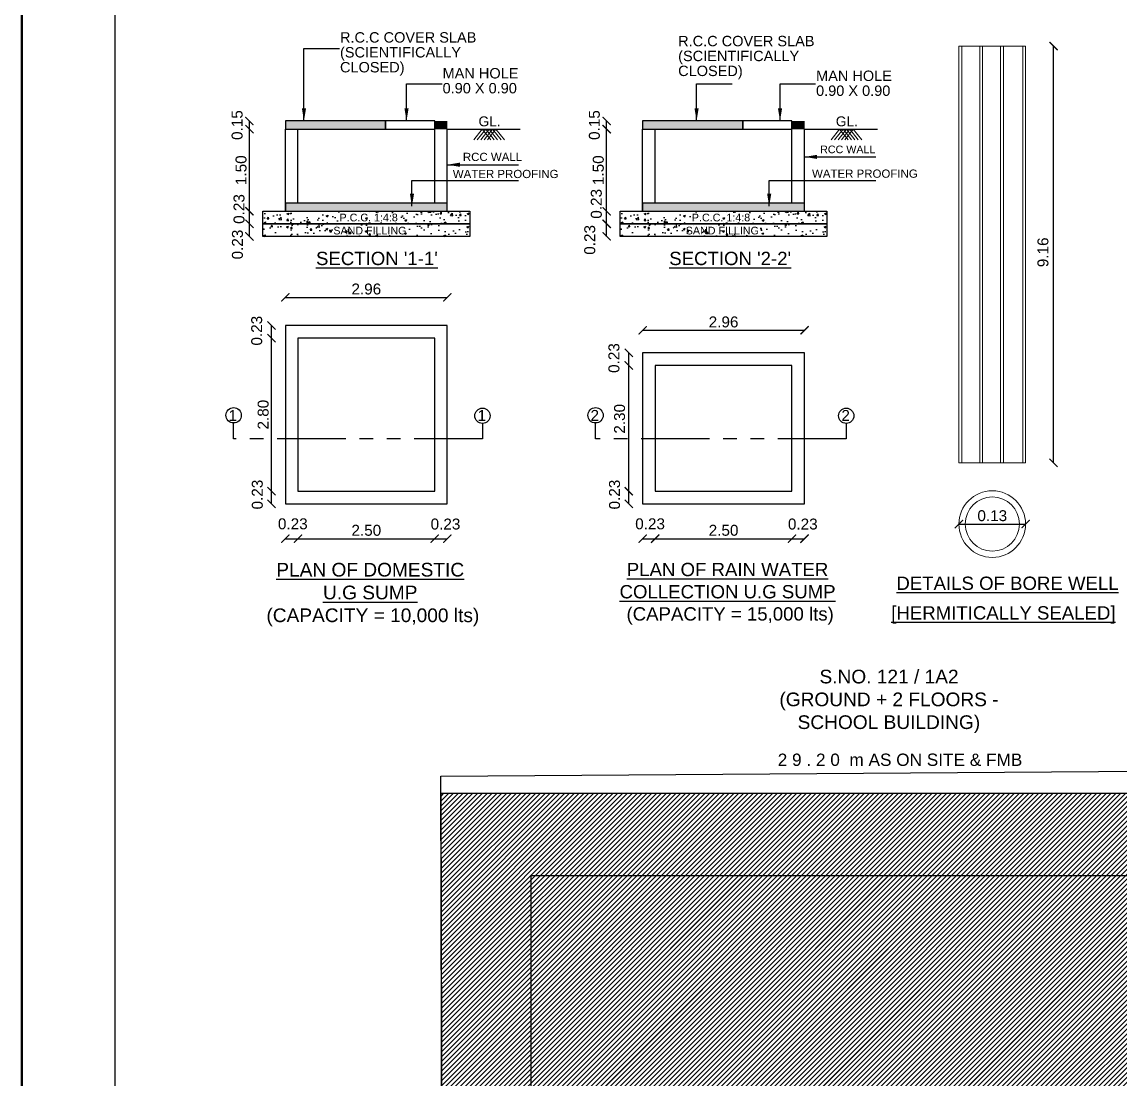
# Model space of a CAD drawing. Header units: metres. Extents: x 2130 to 3135, y 5414 to 5819.
# Drawn here: x 2773.05 to 2793.12, y 5627.74 to 5647.07 of the extents above; entities that cross this region are included whole.
import ezdxf
from ezdxf.enums import TextEntityAlignment as Align

# ---------------------------------------------------------------- set-up
doc = ezdxf.new("R2010")
doc.units = ezdxf.units.M
doc.header["$MEASUREMENT"] = 0
doc.header["$PDMODE"] = 34
doc.linetypes.add('CONTINU', pattern=[0])
doc.linetypes.add('PHANTOM', pattern=[2.5, 1.25, -0.25, 0.25, -0.25, 0.25, -0.25])
doc.layers.get('0').update_dxf_attribs({"lineweight": 18})
doc.layers.get('Defpoints').update_dxf_attribs({"lineweight": 18})
for name, color, linetype in [('Boundary', 6, 'Continuous'), ('DETAILS', 7, 'Continuous'), ('DIM', 8, 'Continuous'), ('PATTA', 3, 'Continuous'), ('TITLE', 7, 'Continuous'), ('TX', 4, 'Continuous'), ('WALL', 2, 'Continuous'), ('WIN', 5, 'Continuous')]:
    doc.layers.add(name, color=color, linetype=linetype)
doc.layers.add('FLOOR-STILT', color=7, linetype='Continuous', lineweight=50)
doc.layers.add('text', color=7, linetype='Continuous', lineweight=25)
doc.styles.add('A1', font='arial.ttf')
doc.styles.add('DIM', font='sanss___.ttf')
doc.styles.add('R', font='arial.ttf')
doc.styles.add('R1', font='arial.ttf')
doc.styles.get("Standard").update_dxf_attribs({"font": 'arial.ttf'})
doc.dimstyles.new('DIM-CMDA', dxfattribs={"dimtxt": 0.2, "dimasz": 0.15, "dimexe": 0.05, "dimexo": 0.0625, "dimgap": 0.05, "dimtad": 1, "dimzin": 1, "dimdsep": 46, "dimtxsty": 'R1', "dimblk": 'ARCHTICK', "dimcen": 0.09, "dimse1": 1, "dimse2": 1, "dimclrd": 8, "dimclre": 8, "dimadec": 0, "dimazin": 0, "dimtm": 1e-09, "dimtfac": 1, "dimtofl": 0, "dimtmove": 2, "dimatfit": 3, "dimfxl": 0, "dimtolj": 1, "dimtzin": 0, "dimlwd": -1, "dimlwe": -1, "dimarcsym": 0})
doc.dimstyles.new('outer dim', dxfattribs={"dimtxt": 0.23, "dimasz": 0.15, "dimexe": 0.15, "dimexo": 0.15, "dimgap": 0, "dimtad": 1, "dimzin": 3, "dimdsep": 46, "dimtxsty": 'Standard', "dimblk": 'ARCHTICK', "dimcen": 0, "dimdle": 0.15, "dimse1": 1, "dimse2": 1, "dimclrd": 8, "dimclre": 8, "dimclrt": 3, "dimadec": 0, "dimazin": 0, "dimtfac": 0.75, "dimtofl": 0, "dimtmove": 2, "dimatfit": 3, "dimfxl": 0, "dimtolj": 2, "dimtzin": 0, "dimlwd": -1, "dimlwe": -1, "dimarcsym": 0})

# ---------------------------------------------------------------- blocks, each defined once
blk = doc.blocks.new('_ArchTick')
at = {"color": 0, "linetype": 'ByBlock', "const_width": 0.15}
blk.add_lwpolyline([(-0.5, -0.5), (0.5, 0.5)], dxfattribs=at)
blk = doc.blocks.new('A$C180C1202')
at = {"color": 0}
for p, q in [((0.386, 0.486), (0, 0)), ((0.542, 0.486), (0.156, 0)), ((0.698, 0.486), (0.312, 0)), ((0.386, 0.486), (0.771, 0)), ((0.854, 0.486), (0.468, 0)), ((0.542, 0.486), (0.927, 0)), ((1.01, 0.486), (0.624, 0)), ((0.698, 0.486), (1.083, 0)), ((0.854, 0.486), (1.24, 0)), ((1.01, 0.486), (1.396, 0))]:
    blk.add_line(p, q, dxfattribs=at)
blk = doc.blocks.new('*D61')
at = {"layer": 'Defpoints', "color": 0}
for p in [(2777.863, 5638.738), (2778.093, 5638.738), (2778.093, 5637.621)]:
    blk.add_point(p, dxfattribs=at)
at = {"layer": 'DETAILS', "color": 8}
blk.add_line((2777.863, 5637.621), (2778.093, 5637.621), dxfattribs=at)
at = {"layer": 'DETAILS', "color": 8, "xscale": 0.15, "yscale": 0.15, "zscale": 0.15, "rotation": 180}
blk.add_blockref('_ArchTick', (2777.863, 5637.621), dxfattribs=at)
at = {"layer": 'DETAILS', "color": 8, "xscale": 0.15, "yscale": 0.15, "zscale": 0.15}
blk.add_blockref('_ArchTick', (2778.093, 5637.621), dxfattribs=at)
at = {"layer": 'DETAILS', "color": 0, "insert": (2777.999, 5637.891), "char_height": 0.2, "attachment_point": 5, "style": 'R1'}
blk.add_mtext('\\A1;0.23', dxfattribs=at)
blk = doc.blocks.new('*D62')
at = {"layer": 'Defpoints', "color": 0}
for p in [(2780.593, 5638.784), (2780.823, 5638.75), (2780.823, 5637.621)]:
    blk.add_point(p, dxfattribs=at)
at = {"layer": 'DETAILS', "color": 8}
blk.add_line((2780.593, 5637.621), (2780.823, 5637.621), dxfattribs=at)
at = {"layer": 'DETAILS', "color": 8, "xscale": 0.15, "yscale": 0.15, "zscale": 0.15, "rotation": 180}
blk.add_blockref('_ArchTick', (2780.593, 5637.621), dxfattribs=at)
at = {"layer": 'DETAILS', "color": 8, "xscale": 0.15, "yscale": 0.15, "zscale": 0.15}
blk.add_blockref('_ArchTick', (2780.823, 5637.621), dxfattribs=at)
at = {"layer": 'DETAILS', "color": 0, "insert": (2780.79, 5637.887), "char_height": 0.2, "attachment_point": 5, "style": 'R1'}
blk.add_mtext('\\A1;0.23', dxfattribs=at)
blk = doc.blocks.new('*D63')
at = {"layer": 'Defpoints', "color": 0}
for p in [(2777.61, 5638.488), (2778.467, 5638.488), (2778.467, 5638.258)]:
    blk.add_point(p, dxfattribs=at)
at = {"layer": 'DETAILS', "color": 8}
blk.add_line((2777.61, 5638.258), (2777.61, 5638.488), dxfattribs=at)
at = {"layer": 'DETAILS', "color": 8, "xscale": 0.15, "yscale": 0.15, "zscale": 0.15}
for p, rotation in [((2777.61, 5638.488), 90), ((2777.61, 5638.258), 270)]:
    blk.add_blockref('_ArchTick', p, dxfattribs=dict(at, rotation=rotation))
at = {"layer": 'DETAILS', "color": 0, "insert": (2777.351, 5638.427), "char_height": 0.2, "attachment_point": 5, "rotation": 90, "style": 'R1'}
blk.add_mtext('\\A1;0.23', dxfattribs=at)
blk = doc.blocks.new('*D64')
at = {"layer": 'Defpoints', "color": 0}
for p in [(2777.61, 5641.518), (2778.843, 5641.518), (2778.838, 5641.288)]:
    blk.add_point(p, dxfattribs=at)
at = {"layer": 'DETAILS', "color": 8}
blk.add_line((2777.61, 5641.288), (2777.61, 5641.518), dxfattribs=at)
at = {"layer": 'DETAILS', "color": 8, "xscale": 0.15, "yscale": 0.15, "zscale": 0.15}
for p, rotation in [((2777.61, 5641.518), 90), ((2777.61, 5641.288), 270)]:
    blk.add_blockref('_ArchTick', p, dxfattribs=dict(at, rotation=rotation))
at = {"layer": 'DETAILS', "color": 0, "insert": (2777.34, 5641.423), "char_height": 0.2, "attachment_point": 5, "rotation": 90, "style": 'R1'}
blk.add_mtext('\\A1;0.23', dxfattribs=at)
blk = doc.blocks.new('*D522')
at = {"layer": 'Defpoints', "color": 0}
for p in [(2780.823, 5642.032), (2777.863, 5640.876), (2780.823, 5640.876)]:
    blk.add_point(p, dxfattribs=at)
at = {"layer": 'DETAILS', "color": 8}
blk.add_line((2777.863, 5642.032), (2780.823, 5642.032), dxfattribs=at)
at = {"layer": 'DETAILS', "color": 8, "xscale": 0.15, "yscale": 0.15, "zscale": 0.15, "rotation": 180}
blk.add_blockref('_ArchTick', (2777.863, 5642.032), dxfattribs=at)
at = {"layer": 'DETAILS', "color": 8, "xscale": 0.15, "yscale": 0.15, "zscale": 0.15}
blk.add_blockref('_ArchTick', (2780.823, 5642.032), dxfattribs=at)
at = {"layer": 'DETAILS', "color": 0, "insert": (2779.343, 5642.184), "char_height": 0.2, "attachment_point": 5, "style": 'R1'}
blk.add_mtext('\\A1;2.96', dxfattribs=at)
blk = doc.blocks.new('*D523')
at = {"layer": 'Defpoints', "color": 0}
for p in [(2777.206, 5643.377), (2777.453, 5643.377), (2777.453, 5643.147)]:
    blk.add_point(p, dxfattribs=at)
at = {"layer": 'DETAILS', "color": 8}
blk.add_line((2777.206, 5643.147), (2777.206, 5643.377), dxfattribs=at)
at = {"layer": 'DETAILS', "color": 8, "xscale": 0.15, "yscale": 0.15, "zscale": 0.15}
for p, rotation in [((2777.206, 5643.377), 90), ((2777.206, 5643.147), 270)]:
    blk.add_blockref('_ArchTick', p, dxfattribs=dict(at, rotation=rotation))
at = {"layer": 'DETAILS', "color": 0, "insert": (2776.988, 5642.998), "char_height": 0.2, "attachment_point": 5, "rotation": 90, "style": 'R1'}
blk.add_mtext('\\A1;0.23', dxfattribs=at)
blk = doc.blocks.new('*D524')
at = {"layer": 'Defpoints', "color": 0}
for p in [(2777.206, 5643.607), (2777.453, 5643.607), (2777.453, 5643.377)]:
    blk.add_point(p, dxfattribs=at)
at = {"layer": 'DETAILS', "color": 8}
blk.add_line((2777.206, 5643.377), (2777.206, 5643.607), dxfattribs=at)
at = {"layer": 'DETAILS', "color": 8, "xscale": 0.15, "yscale": 0.15, "zscale": 0.15}
for p, rotation in [((2777.206, 5643.607), 90), ((2777.206, 5643.377), 270)]:
    blk.add_blockref('_ArchTick', p, dxfattribs=dict(at, rotation=rotation))
at = {"layer": 'DETAILS', "color": 0, "insert": (2777.017, 5643.648), "char_height": 0.2, "attachment_point": 5, "rotation": 90, "style": 'R1'}
blk.add_mtext('\\A1;0.23', dxfattribs=at)
blk = doc.blocks.new('*D525')
at = {"layer": 'Defpoints', "color": 0}
for p in [(2777.206, 5645.107), (2777.863, 5645.107), (2777.453, 5643.607)]:
    blk.add_point(p, dxfattribs=at)
at = {"layer": 'DETAILS', "color": 8}
blk.add_line((2777.206, 5643.607), (2777.206, 5645.107), dxfattribs=at)
at = {"layer": 'DETAILS', "color": 8, "xscale": 0.15, "yscale": 0.15, "zscale": 0.15}
for p, rotation in [((2777.206, 5645.107), 90), ((2777.206, 5643.607), 270)]:
    blk.add_blockref('_ArchTick', p, dxfattribs=dict(at, rotation=rotation))
at = {"layer": 'DETAILS', "color": 0, "insert": (2777.054, 5644.357), "char_height": 0.2, "attachment_point": 5, "rotation": 90, "style": 'R1'}
blk.add_mtext('\\A1;1.50', dxfattribs=at)
blk = doc.blocks.new('*D526')
at = {"layer": 'Defpoints', "color": 0}
for p in [(2777.206, 5645.257), (2777.863, 5645.257), (2777.863, 5645.107)]:
    blk.add_point(p, dxfattribs=at)
at = {"layer": 'DETAILS', "color": 8}
blk.add_line((2777.206, 5645.107), (2777.206, 5645.257), dxfattribs=at)
at = {"layer": 'DETAILS', "color": 8, "xscale": 0.15, "yscale": 0.15, "zscale": 0.15}
for p, rotation in [((2777.206, 5645.257), 90), ((2777.206, 5645.107), 270)]:
    blk.add_blockref('_ArchTick', p, dxfattribs=dict(at, rotation=rotation))
at = {"layer": 'DETAILS', "color": 0, "insert": (2776.982, 5645.182), "char_height": 0.2, "attachment_point": 5, "rotation": 90, "style": 'R1'}
blk.add_mtext('\\A1;0.15', dxfattribs=at)
blk = doc.blocks.new('*D65')
at = {"layer": 'Defpoints', "color": 0}
for p in [(2777.61, 5641.288), (2778.684, 5641.288), (2778.684, 5638.488)]:
    blk.add_point(p, dxfattribs=at)
at = {"layer": 'DETAILS', "color": 8}
blk.add_line((2777.61, 5638.488), (2777.61, 5641.288), dxfattribs=at)
at = {"layer": 'DETAILS', "color": 8, "xscale": 0.15, "yscale": 0.15, "zscale": 0.15}
for p, rotation in [((2777.61, 5641.288), 90), ((2777.61, 5638.488), 270)]:
    blk.add_blockref('_ArchTick', p, dxfattribs=dict(at, rotation=rotation))
at = {"layer": 'DETAILS', "color": 0, "insert": (2777.458, 5639.888), "char_height": 0.2, "attachment_point": 5, "rotation": 90, "style": 'R1'}
blk.add_mtext('\\A1;2.80', dxfattribs=at)
blk = doc.blocks.new('*D66')
at = {"layer": 'Defpoints', "color": 0}
for p in [(2778.093, 5639.891), (2780.593, 5639.891), (2780.593, 5637.621)]:
    blk.add_point(p, dxfattribs=at)
at = {"layer": 'DETAILS', "color": 8}
blk.add_line((2778.093, 5637.621), (2780.593, 5637.621), dxfattribs=at)
at = {"layer": 'DETAILS', "color": 8, "xscale": 0.15, "yscale": 0.15, "zscale": 0.15, "rotation": 180}
blk.add_blockref('_ArchTick', (2778.093, 5637.621), dxfattribs=at)
at = {"layer": 'DETAILS', "color": 8, "xscale": 0.15, "yscale": 0.15, "zscale": 0.15}
blk.add_blockref('_ArchTick', (2780.593, 5637.621), dxfattribs=at)
at = {"layer": 'DETAILS', "color": 0, "insert": (2779.343, 5637.773), "char_height": 0.2, "attachment_point": 5, "style": 'R1'}
blk.add_mtext('\\A1;2.50', dxfattribs=at)
blk = doc.blocks.new('*D67')
at = {"layer": 'Defpoints', "color": 0}
for p in [(2784.393, 5638.738), (2784.623, 5638.738), (2784.623, 5637.621)]:
    blk.add_point(p, dxfattribs=at)
at = {"layer": 'DETAILS', "color": 8}
blk.add_line((2784.393, 5637.621), (2784.623, 5637.621), dxfattribs=at)
at = {"layer": 'DETAILS', "color": 8, "xscale": 0.15, "yscale": 0.15, "zscale": 0.15, "rotation": 180}
blk.add_blockref('_ArchTick', (2784.393, 5637.621), dxfattribs=at)
at = {"layer": 'DETAILS', "color": 8, "xscale": 0.15, "yscale": 0.15, "zscale": 0.15}
blk.add_blockref('_ArchTick', (2784.623, 5637.621), dxfattribs=at)
at = {"layer": 'DETAILS', "color": 0, "insert": (2784.53, 5637.891), "char_height": 0.2, "attachment_point": 5, "style": 'R1'}
blk.add_mtext('\\A1;0.23', dxfattribs=at)
blk = doc.blocks.new('*D68')
at = {"layer": 'Defpoints', "color": 0}
for p in [(2787.123, 5638.784), (2787.353, 5638.75), (2787.353, 5637.621)]:
    blk.add_point(p, dxfattribs=at)
at = {"layer": 'DETAILS', "color": 8}
blk.add_line((2787.123, 5637.621), (2787.353, 5637.621), dxfattribs=at)
at = {"layer": 'DETAILS', "color": 8, "xscale": 0.15, "yscale": 0.15, "zscale": 0.15, "rotation": 180}
blk.add_blockref('_ArchTick', (2787.123, 5637.621), dxfattribs=at)
at = {"layer": 'DETAILS', "color": 8, "xscale": 0.15, "yscale": 0.15, "zscale": 0.15}
blk.add_blockref('_ArchTick', (2787.353, 5637.621), dxfattribs=at)
at = {"layer": 'DETAILS', "color": 0, "insert": (2787.321, 5637.887), "char_height": 0.2, "attachment_point": 5, "style": 'R1'}
blk.add_mtext('\\A1;0.23', dxfattribs=at)
blk = doc.blocks.new('*D69')
at = {"layer": 'Defpoints', "color": 0}
for p in [(2784.14, 5638.488), (2784.997, 5638.488), (2784.997, 5638.258)]:
    blk.add_point(p, dxfattribs=at)
at = {"layer": 'DETAILS', "color": 8}
blk.add_line((2784.14, 5638.258), (2784.14, 5638.488), dxfattribs=at)
at = {"layer": 'DETAILS', "color": 8, "xscale": 0.15, "yscale": 0.15, "zscale": 0.15}
for p, rotation in [((2784.14, 5638.488), 90), ((2784.14, 5638.258), 270)]:
    blk.add_blockref('_ArchTick', p, dxfattribs=dict(at, rotation=rotation))
at = {"layer": 'DETAILS', "color": 0, "insert": (2783.881, 5638.427), "char_height": 0.2, "attachment_point": 5, "rotation": 90, "style": 'R1'}
blk.add_mtext('\\A1;0.23', dxfattribs=at)
blk = doc.blocks.new('*D70')
at = {"layer": 'Defpoints', "color": 0}
for p in [(2784.14, 5641.018), (2785.373, 5641.018), (2785.368, 5640.788)]:
    blk.add_point(p, dxfattribs=at)
at = {"layer": 'DETAILS', "color": 8}
blk.add_line((2784.14, 5640.788), (2784.14, 5641.018), dxfattribs=at)
at = {"layer": 'DETAILS', "color": 8, "xscale": 0.15, "yscale": 0.15, "zscale": 0.15}
for p, rotation in [((2784.14, 5641.018), 90), ((2784.14, 5640.788), 270)]:
    blk.add_blockref('_ArchTick', p, dxfattribs=dict(at, rotation=rotation))
at = {"layer": 'DETAILS', "color": 0, "insert": (2783.87, 5640.923), "char_height": 0.2, "attachment_point": 5, "rotation": 90, "style": 'R1'}
blk.add_mtext('\\A1;0.23', dxfattribs=at)
blk = doc.blocks.new('*D527')
at = {"layer": 'Defpoints', "color": 0}
for p in [(2787.353, 5641.43), (2784.393, 5640.475), (2787.353, 5640.475)]:
    blk.add_point(p, dxfattribs=at)
at = {"layer": 'DETAILS', "color": 8}
blk.add_line((2784.393, 5641.43), (2787.353, 5641.43), dxfattribs=at)
at = {"layer": 'DETAILS', "color": 8, "xscale": 0.15, "yscale": 0.15, "zscale": 0.15, "rotation": 180}
blk.add_blockref('_ArchTick', (2784.393, 5641.43), dxfattribs=at)
at = {"layer": 'DETAILS', "color": 8, "xscale": 0.15, "yscale": 0.15, "zscale": 0.15}
blk.add_blockref('_ArchTick', (2787.353, 5641.43), dxfattribs=at)
at = {"layer": 'DETAILS', "color": 0, "insert": (2785.873, 5641.582), "char_height": 0.2, "attachment_point": 5, "style": 'R1'}
blk.add_mtext('\\A1;2.96', dxfattribs=at)
blk = doc.blocks.new('*D528')
at = {"layer": 'Defpoints', "color": 0}
for p in [(2783.736, 5643.377), (2783.983, 5643.377), (2783.983, 5643.147)]:
    blk.add_point(p, dxfattribs=at)
at = {"layer": 'DETAILS', "color": 8}
blk.add_line((2783.736, 5643.147), (2783.736, 5643.377), dxfattribs=at)
at = {"layer": 'DETAILS', "color": 8, "xscale": 0.15, "yscale": 0.15, "zscale": 0.15}
for p, rotation in [((2783.736, 5643.377), 90), ((2783.736, 5643.147), 270)]:
    blk.add_blockref('_ArchTick', p, dxfattribs=dict(at, rotation=rotation))
at = {"layer": 'DETAILS', "color": 0, "insert": (2783.428, 5643.083), "char_height": 0.2, "attachment_point": 5, "rotation": 90, "style": 'R1'}
blk.add_mtext('\\A1;0.23', dxfattribs=at)
blk = doc.blocks.new('*D529')
at = {"layer": 'Defpoints', "color": 0}
for p in [(2783.736, 5643.607), (2783.983, 5643.607), (2783.983, 5643.377)]:
    blk.add_point(p, dxfattribs=at)
at = {"layer": 'DETAILS', "color": 8}
blk.add_line((2783.736, 5643.377), (2783.736, 5643.607), dxfattribs=at)
at = {"layer": 'DETAILS', "color": 8, "xscale": 0.15, "yscale": 0.15, "zscale": 0.15}
for p, rotation in [((2783.736, 5643.607), 90), ((2783.736, 5643.377), 270)]:
    blk.add_blockref('_ArchTick', p, dxfattribs=dict(at, rotation=rotation))
at = {"layer": 'DETAILS', "color": 0, "insert": (2783.548, 5643.742), "char_height": 0.2, "attachment_point": 5, "rotation": 90, "style": 'R1'}
blk.add_mtext('\\A1;0.23', dxfattribs=at)
blk = doc.blocks.new('*D530')
at = {"layer": 'Defpoints', "color": 0}
for p in [(2783.736, 5645.107), (2784.393, 5645.107), (2783.983, 5643.607)]:
    blk.add_point(p, dxfattribs=at)
at = {"layer": 'DETAILS', "color": 8}
blk.add_line((2783.736, 5643.607), (2783.736, 5645.107), dxfattribs=at)
at = {"layer": 'DETAILS', "color": 8, "xscale": 0.15, "yscale": 0.15, "zscale": 0.15}
for p, rotation in [((2783.736, 5645.107), 90), ((2783.736, 5643.607), 270)]:
    blk.add_blockref('_ArchTick', p, dxfattribs=dict(at, rotation=rotation))
at = {"layer": 'DETAILS', "color": 0, "insert": (2783.584, 5644.357), "char_height": 0.2, "attachment_point": 5, "rotation": 90, "style": 'R1'}
blk.add_mtext('\\A1;1.50', dxfattribs=at)
blk = doc.blocks.new('*D531')
at = {"layer": 'Defpoints', "color": 0}
for p in [(2783.736, 5645.257), (2784.393, 5645.257), (2784.393, 5645.107)]:
    blk.add_point(p, dxfattribs=at)
at = {"layer": 'DETAILS', "color": 8}
blk.add_line((2783.736, 5645.107), (2783.736, 5645.257), dxfattribs=at)
at = {"layer": 'DETAILS', "color": 8, "xscale": 0.15, "yscale": 0.15, "zscale": 0.15}
for p, rotation in [((2783.736, 5645.257), 90), ((2783.736, 5645.107), 270)]:
    blk.add_blockref('_ArchTick', p, dxfattribs=dict(at, rotation=rotation))
at = {"layer": 'DETAILS', "color": 0, "insert": (2783.512, 5645.182), "char_height": 0.2, "attachment_point": 5, "rotation": 90, "style": 'R1'}
blk.add_mtext('\\A1;0.15', dxfattribs=at)
blk = doc.blocks.new('*D71')
at = {"layer": 'Defpoints', "color": 0}
for p in [(2784.14, 5640.788), (2785.214, 5640.788), (2785.214, 5638.488)]:
    blk.add_point(p, dxfattribs=at)
at = {"layer": 'DETAILS', "color": 8}
blk.add_line((2784.14, 5638.488), (2784.14, 5640.788), dxfattribs=at)
at = {"layer": 'DETAILS', "color": 8, "xscale": 0.15, "yscale": 0.15, "zscale": 0.15}
for p, rotation in [((2784.14, 5640.788), 90), ((2784.14, 5638.488), 270)]:
    blk.add_blockref('_ArchTick', p, dxfattribs=dict(at, rotation=rotation))
at = {"layer": 'DETAILS', "color": 0, "insert": (2783.973, 5639.812), "char_height": 0.2, "attachment_point": 5, "rotation": 90, "style": 'R1'}
blk.add_mtext('\\A1;2.30', dxfattribs=at)
blk = doc.blocks.new('*D72')
at = {"layer": 'Defpoints', "color": 0}
for p in [(2784.623, 5639.891), (2787.123, 5639.891), (2787.123, 5637.621)]:
    blk.add_point(p, dxfattribs=at)
at = {"layer": 'DETAILS', "color": 8}
blk.add_line((2784.623, 5637.621), (2787.123, 5637.621), dxfattribs=at)
at = {"layer": 'DETAILS', "color": 8, "xscale": 0.15, "yscale": 0.15, "zscale": 0.15, "rotation": 180}
blk.add_blockref('_ArchTick', (2784.623, 5637.621), dxfattribs=at)
at = {"layer": 'DETAILS', "color": 8, "xscale": 0.15, "yscale": 0.15, "zscale": 0.15}
blk.add_blockref('_ArchTick', (2787.123, 5637.621), dxfattribs=at)
at = {"layer": 'DETAILS', "color": 0, "insert": (2785.873, 5637.773), "char_height": 0.2, "attachment_point": 5, "style": 'R1'}
blk.add_mtext('\\A1;2.50', dxfattribs=at)
blk = doc.blocks.new('*D214')
at = {"layer": 'Defpoints', "color": 0}
for p in [(2790.175, 5637.888), (2791.394, 5637.888), (2791.394, 5637.888)]:
    blk.add_point(p, dxfattribs=at)
at = {"layer": 'DIM', "color": 8}
blk.add_line((2790.175, 5637.888), (2791.394, 5637.888), dxfattribs=at)
at = {"layer": 'DIM', "color": 8, "xscale": 0.15, "yscale": 0.15, "zscale": 0.15, "rotation": 180}
blk.add_blockref('_ArchTick', (2790.175, 5637.888), dxfattribs=at)
at = {"layer": 'DIM', "color": 8, "xscale": 0.15, "yscale": 0.15, "zscale": 0.15}
blk.add_blockref('_ArchTick', (2791.394, 5637.888), dxfattribs=at)
at = {"layer": 'DIM', "color": 0, "insert": (2790.785, 5638.04), "char_height": 0.2, "attachment_point": 5, "style": 'R1'}
blk.add_mtext('\\A1;0.13', dxfattribs=at)
blk = doc.blocks.new('*D215')
at = {"layer": 'Defpoints', "color": 0}
for p in [(2790.527, 5646.627), (2791.905, 5646.627), (2790.527, 5639.007)]:
    blk.add_point(p, dxfattribs=at)
at = {"layer": 'DIM', "color": 8}
blk.add_line((2791.905, 5639.007), (2791.905, 5646.627), dxfattribs=at)
at = {"layer": 'DIM', "color": 8, "xscale": 0.15, "yscale": 0.15, "zscale": 0.15}
for p, rotation in [((2791.905, 5646.627), 90), ((2791.905, 5639.007), 270)]:
    blk.add_blockref('_ArchTick', p, dxfattribs=dict(at, rotation=rotation))
at = {"layer": 'DIM', "color": 0, "insert": (2791.712, 5642.817), "char_height": 0.2, "attachment_point": 5, "rotation": 90, "style": 'R1'}
blk.add_mtext('\\A1; 9.16 ', dxfattribs=at)
blk = doc.blocks.new('A$C6B3F48A7')
h = blk.add_hatch()
h.set_pattern_fill('ANSI31', color=8, scale=15, style=0)
h.paths.add_polyline_path([(26.11, -39.612), (3.31, -39.612), (3.31, -3.632), (26.11, -3.632)])
at = {"layer": 'Boundary'}
h = blk.add_hatch(dxfattribs=at)
h.set_pattern_fill('ANSI31', color=8, style=0)
h.set_pattern_definition([(45, (-542.83053, -143.30879), (-0.088388348, 0.088388348), [])])
h.paths.add_polyline_path([(29.31, -42.632), (29.202, -0.632), (0.002, -0.632), (0.11, -42.632)])
blk.add_lwpolyline([(0, 0), (29.199, 0.206), (29.31, -42.632), (0.11, -42.632)], close=True, dxfattribs=at)
at = {"layer": 'PATTA'}
blk.add_lwpolyline([(29.31, -42.632), (29.202, -0.632), (0.002, -0.632), (0.11, -42.632), (29.31, -42.632)], dxfattribs=at)
at = {"layer": 'WALL', "color": 1}
blk.add_lwpolyline([(26.11, -39.612), (3.31, -39.612), (3.31, -3.632), (26.11, -3.632)], close=True, dxfattribs=at)
at = {"layer": 'Boundary', "style": 'DIM'}
blk.add_text('2 9 . 2 0  m AS ON SITE & FMB', height=0.45, dxfattribs=at).set_placement((12.322, 0.378))
at = {"layer": 'text', "insert": (12.049, 3.894), "char_height": 0.5, "width": 8.61779, "attachment_point": 1, "style": 'A1'}
blk.add_mtext('{\\W9.274474; }S.NO. 121 / 1A2\\P{\\W1.719992; }(GROUND + 2 FLOORS - \\P{\\W5.149693; }SCHOOL BUILDING)', dxfattribs=at)

msp = doc.modelspace()

# ---------------------------------------------------------------- hatches: boundary and pattern name
at = {"layer": 'DETAILS'}
h = msp.add_hatch(color=8, dxfattribs=at)
h.dxf.hatch_style = 1
h.paths.add_polyline_path([(2777.863, 5645.107), (2779.693, 5645.107), (2779.693, 5645.257), (2777.863, 5645.257)])
h = msp.add_hatch(color=8, dxfattribs=at)
h.dxf.hatch_style = 1
h.paths.add_polyline_path([(2780.593, 5645.257), (2780.593, 5645.107), (2780.823, 5645.107), (2780.823, 5645.257)])
h = msp.add_hatch(color=8, dxfattribs=at)
h.dxf.hatch_style = 1
h.paths.add_polyline_path([(2784.393, 5645.107), (2786.223, 5645.107), (2786.223, 5645.257), (2784.393, 5645.257)])
h = msp.add_hatch(color=8, dxfattribs=at)
h.dxf.hatch_style = 1
h.paths.add_polyline_path([(2787.123, 5645.257), (2787.123, 5645.107), (2787.353, 5645.107), (2787.353, 5645.257)])
h = msp.add_hatch(dxfattribs=at)
h.set_pattern_fill('AR-CONC', color=8, scale=0.05, style=0)
h.set_pattern_definition([(50, (2564.50375, 5413.44715), (0.3586301, -0.03137607), [0.0375, -0.4125]), (355, (2564.50375, 5413.44715), (-0.06937567, 0.37609607), [0.03, -0.33]), (100.4514, (2564.53364, 5413.44454), (0.2892547, 0.34471977), [0.0318701, -0.35057106]), (46.1842, (2564.50375, 5413.54715), (0.5336205, -0.0827595), [0.05625, -0.61875]), (96.6356, (2564.5482, 5413.54026), (0.46733135, 0.4870589), [0.0478051, -0.5258565]), (351.1842, (2564.50375, 5413.54715), (0.467331, 0.4870593), [0.045, -0.495]), (21, (2564.55375, 5413.52215), (0.29845353, -0.20130945), [0.0375, -0.4125]), (326, (2564.55375, 5413.52215), (0.12165767, 0.36257502), [0.03, -0.33]), (71.4514, (2564.57862, 5413.50538), (0.4201113, 0.16126525), [0.0318701, -0.35057106]), (37.5, (2564.50375, 5413.44715), (0.00607993, 0.166446927), [0, -0.326, 0, -0.335, 0, -0.33125]), (7.5, (2564.50375, 5413.44715), (0.13153477, 0.19720586), [0, -0.191, 0, -0.3185, 0, -0.12625]), (327.5, (2564.39225, 5413.44715), (0.26691122, -0.011277436), [0, -0.125, 0, -0.39, 0, -0.5175]), (317.5, (2564.34225, 5413.44715), (0.29159308, 0.05005249), [0, -0.1625, 0, -0.259, 0, -0.3675])])
h.paths.add_polyline_path([(2777.453, 5643.607), (2777.453, 5643.377), (2781.233, 5643.377), (2781.233, 5643.607)])
at = {"layer": 'DETAILS', "linetype": 'CONTINU'}
h = msp.add_hatch(color=8, dxfattribs=at)
h.dxf.hatch_style = 1
h.paths.add_polyline_path([(2777.863, 5643.757), (2777.863, 5643.607), (2780.823, 5643.607), (2780.823, 5643.757)])
at = {"layer": 'DETAILS'}
h = msp.add_hatch(dxfattribs=at)
h.set_pattern_fill('AR-CONC', color=8, scale=0.05, style=0)
h.set_pattern_definition([(50, (2571.0342, 5413.44715), (0.3586301, -0.03137607), [0.0375, -0.4125]), (355, (2571.0342, 5413.44715), (-0.06937567, 0.37609607), [0.03, -0.33]), (100.4514, (2571.06408, 5413.44454), (0.2892547, 0.34471977), [0.0318701, -0.35057106]), (46.1842, (2571.0342, 5413.54715), (0.5336205, -0.0827595), [0.05625, -0.61875]), (96.6356, (2571.07866, 5413.54026), (0.46733135, 0.4870589), [0.0478051, -0.5258565]), (351.1842, (2571.0342, 5413.54715), (0.467331, 0.4870593), [0.045, -0.495]), (21, (2571.0842, 5413.52215), (0.29845353, -0.20130945), [0.0375, -0.4125]), (326, (2571.0842, 5413.52215), (0.12165767, 0.36257502), [0.03, -0.33]), (71.4514, (2571.10906, 5413.50538), (0.4201113, 0.16126525), [0.0318701, -0.35057106]), (37.5, (2571.03419, 5413.44715), (0.00607993, 0.166446927), [0, -0.326, 0, -0.335, 0, -0.33125]), (7.5, (2571.0342, 5413.44715), (0.13153477, 0.19720586), [0, -0.191, 0, -0.3185, 0, -0.12625]), (327.5, (2570.92269, 5413.44715), (0.26691122, -0.011277436), [0, -0.125, 0, -0.39, 0, -0.5175]), (317.5, (2570.8727, 5413.44715), (0.29159308, 0.05005249), [0, -0.1625, 0, -0.259, 0, -0.3675])])
h.paths.add_polyline_path([(2783.983, 5643.607), (2783.983, 5643.377), (2787.763, 5643.377), (2787.763, 5643.607)])
at = {"layer": 'DETAILS', "linetype": 'CONTINU'}
h = msp.add_hatch(color=8, dxfattribs=at)
h.dxf.hatch_style = 1
h.paths.add_polyline_path([(2784.393, 5643.757), (2784.393, 5643.607), (2787.353, 5643.607), (2787.353, 5643.757)])
at = {"layer": 'DETAILS'}
h = msp.add_hatch(dxfattribs=at)
h.set_pattern_fill('AR-CONC', color=8, scale=0.05, style=0)
h.set_pattern_definition([(50, (30810.78192, -38838.34818), (0.3586300913, -0.0313760675), [0.0375, -0.4125]), (355, (30810.78192, -38838.3482), (-0.0693756668, 0.3760960669), [0.03, -0.33]), (100.45144446, (30810.8118, -38838.3508), (0.2892544234, 0.3447199955), [0.031870096, -0.350571056]), (46.1842, (30810.78192, -38838.2482), (0.5336206653, -0.0827596404), [0.05625, -0.61875]), (96.6356355, (30810.8264, -38838.2551), (0.467330973, 0.4870593004), [0.047805171, -0.52585688]), (351.184164, (30810.7819, -38838.2482), (0.4673309725, 0.4870593), [0.045, -0.4950000005]), (21, (30810.83192, -38838.27318), (0.298453526, -0.2013094453), [0.0375, -0.4125]), (326, (30810.83192, -38838.2732), (0.121657666, 0.3625750225), [0.03, -0.33]), (71.45144474, (30810.8568, -38838.28996), (0.4201111884, 0.1612655764), [0.031870095, -0.350571056]), (37.5, (30810.78192, -38838.34818), (0.00607992766, 0.1664469269), [0, -0.326, 0, -0.335, 0, -0.33125]), (7.5, (30810.78192, -38838.34818), (0.1315347687, 0.19720585594), [0, -0.191, 0, -0.3185, 0, -0.12625]), (327.5, (30810.67042, -38838.34818), (0.2669112181, -0.01127743587), [0, -0.125, 0, -0.39, 0, -0.5175]), (317.5, (30810.62042, -38838.34818), (0.2915930847, 0.0500524912), [0, -0.1625, 0, -0.259, 0, -0.3675])])
h.paths.add_polyline_path([(2777.453, 5643.377), (2777.453, 5643.147), (2781.233, 5643.147), (2781.233, 5643.377)])
h = msp.add_hatch(dxfattribs=at)
h.set_pattern_fill('AR-CONC', color=8, scale=0.05, style=0)
h.set_pattern_definition([(50, (30817.31236, -38838.34818), (0.3586300913, -0.0313760675), [0.0375, -0.4125]), (355, (30817.31236, -38838.3482), (-0.0693756668, 0.3760960669), [0.03, -0.33]), (100.45144446, (30817.34225, -38838.3508), (0.2892544234, 0.3447199955), [0.031870096, -0.350571056]), (46.1842, (30817.31236, -38838.2482), (0.5336206653, -0.0827596404), [0.05625, -0.61875]), (96.6356355, (30817.35683, -38838.2551), (0.467330973, 0.4870593004), [0.047805171, -0.52585688]), (351.184164, (30817.31236, -38838.2482), (0.4673309725, 0.4870593), [0.045, -0.4950000005]), (21, (30817.36236, -38838.27318), (0.298453526, -0.2013094453), [0.0375, -0.4125]), (326, (30817.36236, -38838.2732), (0.121657666, 0.3625750225), [0.03, -0.33]), (71.45144474, (30817.38724, -38838.28996), (0.4201111884, 0.1612655764), [0.031870095, -0.350571056]), (37.5, (30817.31236, -38838.34818), (0.00607992766, 0.1664469269), [0, -0.326, 0, -0.335, 0, -0.33125]), (7.5, (30817.31236, -38838.34818), (0.1315347687, 0.19720585594), [0, -0.191, 0, -0.3185, 0, -0.12625]), (327.5, (30817.20086, -38838.34818), (0.2669112181, -0.01127743587), [0, -0.125, 0, -0.39, 0, -0.5175]), (317.5, (30817.15086, -38838.34818), (0.2915930847, 0.0500524912), [0, -0.1625, 0, -0.259, 0, -0.3675])])
h.paths.add_polyline_path([(2783.983, 5643.377), (2783.983, 5643.147), (2787.763, 5643.147), (2787.763, 5643.377)])

# ---------------------------------------------------------------- linework, layer by layer
at = {"layer": 'DETAILS', "color": 6, "linetype": 'CONTINU'}
for p, q in [((2777.863, 5643.607), (2777.863, 5645.107)), ((2778.093, 5643.757), (2778.093, 5645.107)), ((2780.593, 5643.757), (2780.593, 5645.107)), ((2780.823, 5643.607), (2780.823, 5645.107)), ((2784.393, 5643.607), (2784.393, 5645.107)), ((2784.623, 5643.757), (2784.623, 5645.107)), ((2787.123, 5643.757), (2787.123, 5645.107)), ((2787.353, 5643.607), (2787.353, 5645.107))]:
    msp.add_line(p, q, dxfattribs=at)
at = {"layer": 'DETAILS', "color": 8}
for p, q in [((2780.823, 5645.107), (2782.155, 5645.107)), ((2787.353, 5645.107), (2788.685, 5645.107))]:
    msp.add_line(p, q, dxfattribs=at)
at = {"layer": 'DETAILS', "color": 8, "linetype": 'CONTINU'}
for points in [[(2777.863, 5645.107), (2779.693, 5645.107), (2779.693, 5645.257), (2777.863, 5645.257)], [(2784.393, 5645.107), (2786.223, 5645.107), (2786.223, 5645.257), (2784.393, 5645.257)], [(2777.863, 5643.607), (2780.823, 5643.607), (2780.823, 5643.757), (2777.863, 5643.757)], [(2784.393, 5643.607), (2787.353, 5643.607), (2787.353, 5643.757), (2784.393, 5643.757)]]:
    msp.add_lwpolyline(points, close=True, dxfattribs=at)
at = {"layer": 'DETAILS', "color": 5, "linetype": 'CONTINU'}
for points in [[(2779.693, 5645.107), (2780.593, 5645.107), (2780.593, 5645.257), (2779.693, 5645.257)], [(2786.223, 5645.107), (2787.123, 5645.107), (2787.123, 5645.257), (2786.223, 5645.257)]]:
    msp.add_lwpolyline(points, close=True, dxfattribs=at)
at = {"layer": 'DETAILS', "color": 6, "linetype": 'CONTINU'}
for points in [[(2777.453, 5643.607), (2781.233, 5643.607), (2781.233, 5643.377), (2777.453, 5643.377)], [(2783.983, 5643.607), (2787.763, 5643.607), (2787.763, 5643.377), (2783.983, 5643.377)], [(2781.233, 5643.147), (2777.453, 5643.147), (2777.453, 5643.377), (2781.233, 5643.377)], [(2787.763, 5643.147), (2783.983, 5643.147), (2783.983, 5643.377), (2787.763, 5643.377)]]:
    msp.add_lwpolyline(points, close=True, dxfattribs=at)
at = {"layer": 'DETAILS', "color": 2}
for points in [[(2777.863, 5638.258), (2780.823, 5638.258), (2780.823, 5641.518), (2777.863, 5641.518)], [(2778.093, 5638.488), (2780.593, 5638.488), (2780.593, 5641.288), (2778.093, 5641.288)], [(2784.393, 5638.258), (2787.353, 5638.258), (2787.353, 5641.018), (2784.393, 5641.018)], [(2784.623, 5638.488), (2787.123, 5638.488), (2787.123, 5640.788), (2784.623, 5640.788)]]:
    msp.add_lwpolyline(points, close=True, dxfattribs=at)
at = {"layer": 'DETAILS', "color": 7, "linetype": 'PHANTOM'}
for points in [[(2781.466, 5639.728), (2781.466, 5639.444), (2776.918, 5639.444), (2776.918, 5639.736)], [(2788.115, 5639.728), (2788.115, 5639.444), (2783.533, 5639.444), (2783.533, 5639.736)]]:
    msp.add_lwpolyline(points, dxfattribs=at)
at = {"layer": 'DETAILS', "color": 7}
for centre in [(2776.918, 5639.876), (2781.466, 5639.868), (2783.533, 5639.876), (2788.115, 5639.868)]:
    msp.add_circle(centre, 0.14, dxfattribs=at)
at = {"layer": 'FLOOR-STILT', "color": 64}
msp.add_lwpolyline([(2773.048, 5672.701), (3001.299, 5672.701), (3001.299, 5587.605), (2773.048, 5587.605)], close=True, dxfattribs=at)
at = {"layer": 'TITLE', "color": 7}
msp.add_lwpolyline([(2774.752, 5656.556), (2862.752, 5656.556), (2862.752, 5595.775), (2774.752, 5595.775)], close=True, dxfattribs=at)
at = {"layer": 'WIN', "lineweight": 13}
for p, q in [((2790.175, 5639.007), (2790.175, 5646.627)), ((2790.175, 5646.627), (2791.394, 5646.627)), ((2790.226, 5639.007), (2790.226, 5646.627)), ((2790.556, 5639.007), (2790.556, 5646.627)), ((2790.607, 5639.007), (2790.607, 5646.627)), ((2790.937, 5639.007), (2790.937, 5646.627)), ((2790.988, 5639.007), (2790.988, 5646.627)), ((2791.343, 5639.007), (2791.343, 5646.627)), ((2791.394, 5639.007), (2791.394, 5646.627)), ((2790.175, 5639.007), (2791.394, 5639.007))]:
    msp.add_line(p, q, dxfattribs=at)
for radius in [0.609, 0.495]:
    msp.add_circle((2790.785, 5637.888), radius, dxfattribs=at)

# ---------------------------------------------------------------- block references
at = {"color": 0, "xscale": 0.3999999999996362, "yscale": 0.3999999999996362, "zscale": 0.3999999999996362}
for p in [(2781.309, 5644.913), (2787.84, 5644.913)]:
    msp.add_blockref('A$C180C1202', p, dxfattribs=at)
at = {"xscale": 0.5, "yscale": 0.5, "zscale": 0.5}
msp.add_blockref('A$C6B3F48A7', (2780.702, 5633.278), dxfattribs=at)

# ---------------------------------------------------------------- texts
at = {"layer": 'DETAILS', "color": 7, "style": 'R1'}
for p in [(2781.596, 5645.25), (2788.127, 5645.25)]:
    msp.add_text('GL.', height=0.18, dxfattribs=at).set_placement(p, align=Align.MIDDLE_CENTER)
at = {"layer": 'DETAILS', "color": 7}
for s, height, style, p in [('RCC WALL', 0.14, 'R1', (2787.638, 5644.667)), ('RCC WALL', 0.15, 'R1', (2781.108, 5644.525)), ('WATER PROOFING', 0.15, 'R1', (2780.924, 5644.213)), ('WATER PROOFING', 0.15, 'R1', (2787.49, 5644.219)), ('P.C.C. 1:4:8', 0.14, 'R1', (2778.853, 5643.422)), ('P.C.C. 1:4:8', 0.14, 'R1', (2785.294, 5643.422)), ('SAND FILLING', 0.14, 'R1', (2778.74, 5643.183)), ('SAND FILLING', 0.14, 'R1', (2785.182, 5643.183)), ("%%USECTION '1-1'", 0.24342, 'DIM', (2778.423, 5642.622)), ("%%USECTION '2-2'", 0.24342, 'DIM', (2784.88, 5642.622)), ('1', 0.2, 'A1', (2776.826, 5639.774)), ('1', 0.2, 'A1', (2781.378, 5639.773)), ('2', 0.2, 'A1', (2783.441, 5639.774)), ('2', 0.2, 'A1', (2788.027, 5639.773))]:
    msp.add_text(s, height=height, dxfattribs=dict(at, style=style)).set_placement(p)
at = {"layer": 'DETAILS', "color": 7, "linetype": 'CONTINU', "char_height": 0.19, "attachment_point": 1, "line_spacing_factor": 0.860583, "style": 'R1'}
for s, insert, width in [('R.C.C COVER SLAB (SCIENTIFICALLY CLOSED)', (2778.862, 5646.88), 2.72545), ('R.C.C COVER SLAB (SCIENTIFICALLY CLOSED)', (2785.043, 5646.813), 2.72545), ('MAN HOLE\\P0.90 X 0.90', (2780.737, 5646.224), 1.56068), ('MAN HOLE\\P0.90 X 0.90', (2787.564, 5646.178), 2.72545)]:
    msp.add_mtext(s, dxfattribs=dict(at, insert=insert, width=width))
at = {"layer": 'DETAILS', "color": 7, "attachment_point": 2, "style": 'DIM'}
for s, insert, char_height, width in [('{\\LPLAN OF DOMESTIC} \\P{\\LU.G SUMP\\P} (CAPACITY = 10,000 lts)', (2779.414, 5637.179), 0.25, 4.47334), ('{\\LPLAN OF RAIN WATER \\PCOLLECTION U.G SUMP\\P} (CAPACITY = 15,000 lts)', (2785.946, 5637.179), 0.24342, 4.02244)]:
    msp.add_mtext(s, dxfattribs=dict(at, insert=insert, char_height=char_height, width=width))
at = {"layer": 'TX', "style": 'R'}
for s, p in [('%%UDETAILS OF BORE WELL', (2789.032, 5636.684)), ('%%U[HERMITICALLY SEALED]', (2788.938, 5636.143))]:
    msp.add_text(s, height=0.24342, dxfattribs=at).set_placement(p)

# ---------------------------------------------------------------- dimensions: what is measured, and where the dimension line sits
at = {"layer": 'DETAILS'}
for base, p1, p2, override, picture, middle in [((2777.206, 5645.257), (2777.863, 5645.107), (2777.863, 5645.257), {"dimasz": 0.15, "dimpost": '\\X', "dimfxl": 0, "dimfxlon": 1, "dimarcsym": 2}, '*D526', (2776.982, 5645.182)), ((2783.736, 5645.257), (2784.393, 5645.107), (2784.393, 5645.257), {"dimasz": 0.15, "dimpost": '\\X', "dimfxl": 0, "dimfxlon": 1, "dimarcsym": 2}, '*D531', (2783.512, 5645.182)), ((2783.736, 5643.607), (2783.983, 5643.377), (2783.983, 5643.607), {"dimasz": 0.15, "dimpost": '\\X', "dimfxl": 0, "dimfxlon": 1, "dimarcsym": 2}, '*D529', (2783.548, 5643.742)), ((2777.206, 5643.607), (2777.453, 5643.377), (2777.453, 5643.607), {"dimasz": 0.15, "dimpost": '\\X', "dimfxl": 0, "dimfxlon": 1, "dimarcsym": 2}, '*D524', (2777.017, 5643.648)), ((2777.206, 5643.377), (2777.453, 5643.147), (2777.453, 5643.377), {"dimasz": 0.15, "dimpost": '\\X', "dimfxl": 0, "dimfxlon": 1, "dimarcsym": 2}, '*D523', (2776.988, 5642.998)), ((2783.736, 5643.377), (2783.983, 5643.147), (2783.983, 5643.377), {"dimasz": 0.15, "dimpost": '\\X', "dimfxl": 0, "dimfxlon": 1, "dimarcsym": 2}, '*D528', (2783.428, 5643.083)), ((2777.61, 5641.518), (2778.838, 5641.288), (2778.843, 5641.518), {"dimasz": 0.15, "dimpost": '\\X', "dimfxl": 0, "dimfxlon": 1, "dimarcsym": 2}, '*D64', (2777.34, 5641.423)), ((2784.14, 5641.018), (2785.368, 5640.788), (2785.373, 5641.018), {"dimasz": 0.15, "dimpost": '\\X', "dimfxl": 0, "dimfxlon": 1, "dimarcsym": 2}, '*D70', (2783.87, 5640.923)), ((2784.14, 5640.788), (2785.214, 5638.488), (2785.214, 5640.788), {"dimpost": '\\X', "dimfxl": 0, "dimfxlon": 1, "dimarcsym": 2}, '*D71', (2783.973, 5639.812)), ((2777.61, 5638.488), (2778.467, 5638.258), (2778.467, 5638.488), {"dimasz": 0.15, "dimpost": '\\X', "dimfxl": 0, "dimfxlon": 1, "dimarcsym": 2}, '*D63', (2777.351, 5638.427)), ((2784.14, 5638.488), (2784.997, 5638.258), (2784.997, 5638.488), {"dimasz": 0.15, "dimpost": '\\X', "dimfxl": 0, "dimfxlon": 1, "dimarcsym": 2}, '*D69', (2783.881, 5638.427))]:
    dim = msp.add_linear_dim(base=base, p1=p1, p2=p2, angle=90, dimstyle='DIM-CMDA', override=override, dxfattribs=at)
    dim.commit()
    dim.dimension.update_dxf_attribs({"geometry": picture, "text_midpoint": middle, "dimtype": 160})
for base, p1, p2, override, picture, middle in [((2777.206, 5645.107), (2777.453, 5643.607), (2777.863, 5645.107), {"dimasz": 0.15, "dimpost": '\\X', "dimfxl": 0, "dimfxlon": 1, "dimarcsym": 2}, '*D525', (2777.054, 5644.357)), ((2783.736, 5645.107), (2783.983, 5643.607), (2784.393, 5645.107), {"dimasz": 0.15, "dimpost": '\\X', "dimfxl": 0, "dimfxlon": 1, "dimarcsym": 2}, '*D530', (2783.584, 5644.357)), ((2777.61, 5641.288), (2778.684, 5638.488), (2778.684, 5641.288), {"dimpost": '\\X', "dimfxl": 0, "dimfxlon": 1, "dimarcsym": 2}, '*D65', (2777.458, 5639.888))]:
    dim = msp.add_linear_dim(base=base, p1=p1, p2=p2, angle=90, dimstyle='DIM-CMDA', override=override, dxfattribs=at)
    dim.commit()
    dim.dimension.update_dxf_attribs({"geometry": picture, "text_midpoint": middle})
for base, p1, p2, override, picture, middle in [((2780.823, 5642.032), (2777.863, 5640.876), (2780.823, 5640.876), {"dimasz": 0.15, "dimpost": '\\X', "dimfxl": 0, "dimfxlon": 1, "dimarcsym": 2}, '*D522', (2779.343, 5642.184)), ((2787.353, 5641.43), (2784.393, 5640.475), (2787.353, 5640.475), {"dimasz": 0.15, "dimpost": '\\X', "dimfxl": 0, "dimfxlon": 1, "dimarcsym": 2}, '*D527', (2785.873, 5641.582)), ((2780.593, 5637.621), (2778.093, 5639.891), (2780.593, 5639.891), {"dimpost": '\\X', "dimfxl": 0, "dimfxlon": 1, "dimarcsym": 2}, '*D66', (2779.343, 5637.773)), ((2787.123, 5637.621), (2784.623, 5639.891), (2787.123, 5639.891), {"dimpost": '\\X', "dimfxl": 0, "dimfxlon": 1, "dimarcsym": 2}, '*D72', (2785.873, 5637.773))]:
    dim = msp.add_linear_dim(base=base, p1=p1, p2=p2, dimstyle='DIM-CMDA', override=override, dxfattribs=at)
    dim.commit()
    dim.dimension.update_dxf_attribs({"geometry": picture, "text_midpoint": middle})
for base, p1, p2, picture, middle in [((2780.823, 5637.621), (2780.593, 5638.784), (2780.823, 5638.75), '*D62', (2780.79, 5637.887)), ((2787.353, 5637.621), (2787.123, 5638.784), (2787.353, 5638.75), '*D68', (2787.321, 5637.887)), ((2778.093, 5637.621), (2777.863, 5638.738), (2778.093, 5638.738), '*D61', (2777.999, 5637.891)), ((2784.623, 5637.621), (2784.393, 5638.738), (2784.623, 5638.738), '*D67', (2784.53, 5637.891))]:
    dim = msp.add_linear_dim(base=base, p1=p1, p2=p2, dimstyle='DIM-CMDA', override={"dimasz": 0.15, "dimpost": '\\X', "dimfxl": 0, "dimfxlon": 1, "dimarcsym": 2}, dxfattribs=at)
    dim.commit()
    dim.dimension.update_dxf_attribs({"geometry": picture, "text_midpoint": middle, "dimtype": 160})
at = {"layer": 'DIM', "color": 3}
dim = msp.add_linear_dim(base=(2791.905, 5646.627), p1=(2790.527, 5639.007), p2=(2790.527, 5646.627), angle=90, text=' 9.16 ', dimstyle='DIM-CMDA', override={"dimdec": 2, "dimpost": '\\X'}, dxfattribs=at)
dim.commit()
dim.dimension.update_dxf_attribs({"geometry": '*D215', "text_midpoint": (2791.712, 5642.817), "dimtype": 161})
dim = msp.add_linear_dim(base=(2791.394, 5637.888), p1=(2790.175, 5637.888), p2=(2791.394, 5637.888), text='0.13', dimstyle='DIM-CMDA', override={"dimdec": 2, "dimpost": '\\X'}, dxfattribs=at)
dim.commit()
dim.dimension.update_dxf_attribs({"geometry": '*D214', "text_midpoint": (2790.785, 5638.04)})

# ---------------------------------------------------------------- leaders
at = {"layer": 'DETAILS', "color": 6}
for points, override in [([(2778.203, 5645.257), (2778.203, 5646.582), (2778.854, 5646.582)], {"dimscale": 1, "dimasz": 0.23, "dimfxl": 0, "dimfxlon": 1, "dimarcsym": 1}), ([(2780.078, 5645.257), (2780.078, 5645.936), (2780.729, 5645.936)], {"dimscale": 1, "dimasz": 0.23, "dimfxl": 0, "dimfxlon": 1, "dimarcsym": 1}), ([(2785.38, 5645.257), (2785.38, 5645.936), (2786.03, 5645.936)], {"dimscale": 1, "dimasz": 0.23, "dimfxl": 0, "dimfxlon": 1, "dimarcsym": 1}), ([(2786.905, 5645.257), (2786.905, 5645.936), (2787.556, 5645.936)], {"dimscale": 1, "dimasz": 0.23, "dimfxl": 0, "dimfxlon": 1, "dimarcsym": 1}), ([(2787.353, 5644.6), (2788.655, 5644.6)], {"dimasz": 0.23, "dimfxl": 0, "dimfxlon": 1, "dimarcsym": 1}), ([(2780.823, 5644.457), (2782.125, 5644.457)], {"dimasz": 0.23, "dimfxl": 0, "dimfxlon": 1, "dimarcsym": 1}), ([(2780.177, 5643.697), (2780.177, 5644.17), (2782.127, 5644.17)], {"dimasz": 0.23, "dimfxl": 0, "dimfxlon": 1, "dimarcsym": 1}), ([(2786.707, 5643.697), (2786.707, 5644.17), (2788.657, 5644.17)], {"dimasz": 0.23, "dimfxl": 0, "dimfxlon": 1, "dimarcsym": 1})]:
    msp.add_leader(points, dimstyle='outer dim', override=override, dxfattribs=at)

doc.saveas('drawing.dxf')
